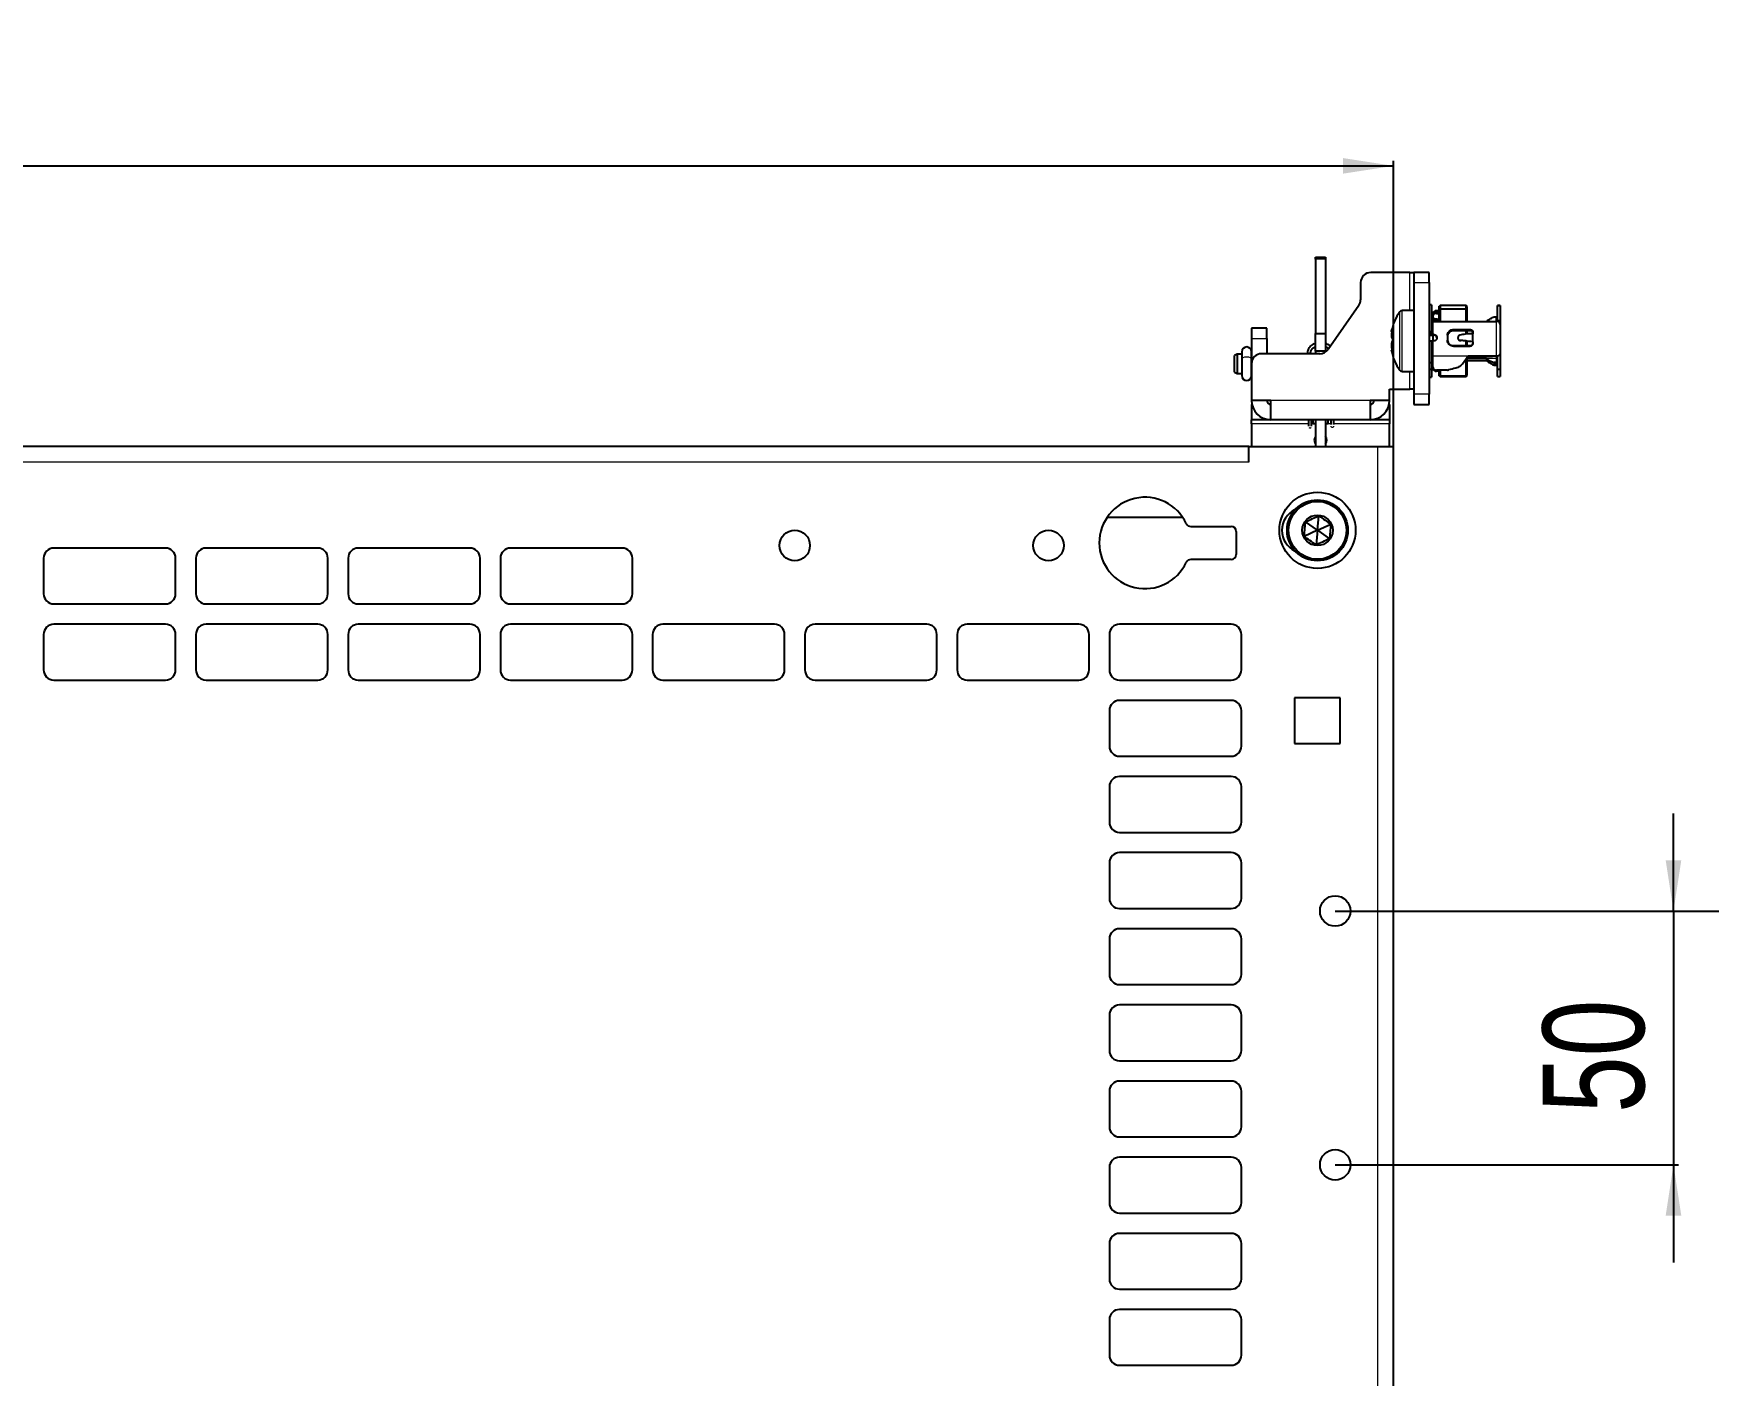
# Model space of a CAD drawing. Header units: millimetres. Extents: x -764 to 1099, y 554 to 2003.
# Drawn here: x -240.7 to 89.3, y 1663.8 to 1928.2 of the extents above; entities that cross this region are included whole.
import ezdxf

# ---------------------------------------------------------------- set-up
doc = ezdxf.new("R2010")
doc.units = ezdxf.units.MM
doc.layers.add('FORMAT', color=7, linetype='Continuous')
doc.styles.add('SLDTEXTSTYLE0', font='TXT', dxfattribs={"width": 0.75})
doc.dimstyles.new('SLDDIMSTYLE0', dxfattribs={"dimtxt": 20, "dimasz": 10, "dimexe": 0, "dimexo": 0.0625, "dimgap": 5, "dimtad": 2, "dimdec": 1, "dimrnd": 1e-09, "dimzin": 12, "dimdsep": 46, "dimtxsty": 'SLDTEXTSTYLE0', "dimsah": 1, "dimcen": 0.09, "dimadec": 0, "dimazin": 3, "dimtfac": 1, "dimtofl": 0, "dimtmove": 0, "dimatfit": 3, "dimfxl": 0, "dimfrac": 2, "dimtolj": 1, "dimtzin": 12, "dimarcsym": 0})
doc.dimstyles.new('SLDDIMSTYLE1', dxfattribs={"dimtxt": 20, "dimasz": 10, "dimexe": 0, "dimexo": 0.0625, "dimgap": 5, "dimtad": 2, "dimdec": 1, "dimrnd": 1e-09, "dimzin": 12, "dimdsep": 46, "dimtxsty": 'SLDTEXTSTYLE0', "dimsah": 1, "dimcen": 0.09, "dimadec": 0, "dimazin": 3, "dimtfac": 1, "dimtmove": 0, "dimatfit": 0, "dimfxl": 0, "dimfrac": 2, "dimtolj": 1, "dimtzin": 12, "dimarcsym": 0})

# ---------------------------------------------------------------- blocks, each defined once
blk = doc.blocks.new('_D_1')
at = {"layer": 'FORMAT'}
for p, q in [((-658.72, 1846.82), (-658.72, 1903.11)), ((-658.72, 1902.11), (27.28, 1902.11)), ((27.28, 1846.82), (27.28, 1903.11))]:
    blk.add_line(p, q, dxfattribs=at)
for points in [[(-658.72, 1902.11), (-648.72, 1900.57), (-648.72, 1903.65)], [(27.28, 1902.11), (17.28, 1903.65), (17.28, 1900.57)]]:
    blk.add_solid(points, dxfattribs=at)
at = {"layer": 'FORMAT', "insert": (-337.88, 1927.89), "char_height": 20, "attachment_point": 1, "style": 'SLDTEXTSTYLE0'}
blk.add_mtext('686', dxfattribs=at)
blk = doc.blocks.new('_D_2')
at = {"layer": 'FORMAT'}
for p, q in [((15.79, 1755.31), (123.43, 1755.31)), ((122.43, 1755.31), (122.43, 855.31)), ((15.79, 855.31), (123.43, 855.31))]:
    blk.add_line(p, q, dxfattribs=at)
for points in [[(122.43, 1755.31), (120.89, 1745.31), (123.97, 1745.31)], [(122.43, 855.31), (123.97, 865.31), (120.89, 865.31)]]:
    blk.add_solid(points, dxfattribs=at)
at = {"layer": 'FORMAT', "insert": (96.65, 1283.14), "char_height": 20, "attachment_point": 1, "rotation": 90, "style": 'SLDTEXTSTYLE0'}
blk.add_mtext('900', dxfattribs=at)
blk = doc.blocks.new('_D_3')
at = {"layer": 'FORMAT'}
for p, q in [((82.43, 1755.31), (82.43, 1774.54)), ((15.79, 1755.31), (83.43, 1755.31)), ((82.43, 1755.31), (82.43, 1705.31)), ((15.79, 1705.31), (83.43, 1705.31)), ((82.43, 1705.31), (82.43, 1686.08))]:
    blk.add_line(p, q, dxfattribs=at)
for points in [[(82.43, 1755.31), (83.97, 1765.31), (80.89, 1765.31)], [(82.43, 1705.31), (80.89, 1695.31), (83.97, 1695.31)]]:
    blk.add_solid(points, dxfattribs=at)
at = {"layer": 'FORMAT', "insert": (56.65, 1715.53), "char_height": 20, "attachment_point": 1, "rotation": 90, "style": 'SLDTEXTSTYLE0'}
blk.add_mtext('50', dxfattribs=at)

msp = doc.modelspace()

# ---------------------------------------------------------------- linework, layer by layer
at = {"color": 7, "linetype": 'Continuous', "lineweight": 25}
for p, q in [((11.88, 1884.11), (13.88, 1884.11)), ((11.88, 1883.74), (11.88, 1884.11)), ((11.88, 1883.74), (11.88, 1869.11)), ((13.88, 1884.11), (13.88, 1883.74)), ((13.88, 1883.74), (13.88, 1869.11)), ((20.78, 1879.11), (20.78, 1875.74)), ((30.48, 1881.11), (22.78, 1881.11)), ((30.48, 1881.11), (31.28, 1881.11)), ((31.28, 1881.11), (31.28, 1879.11)), ((34.28, 1881.11), (31.28, 1881.11)), ((31.28, 1879.11), (31.28, 1857.11)), ((34.28, 1879.11), (34.28, 1881.11)), ((34.28, 1879.11), (34.28, 1857.11)), ((34.78, 1874.71), (34.28, 1874.71)), ((34.78, 1874.71), (34.78, 1869.47)), ((20.42, 1874.59), (14.38, 1865.96)), ((31.28, 1873.61), (28.96, 1873.61)), ((34.83, 1871.53), (35.02, 1871.47)), ((34.98, 1872.73), (34.98, 1873.05)), ((34.98, 1872.43), (34.98, 1872.73)), ((34.98, 1872.43), (34.98, 1872.05)), ((34.98, 1871.47), (45.58, 1871.47)), ((36.28, 1871.76), (35.08, 1871.76)), ((35.08, 1871.47), (35.08, 1871.76)), ((36.28, 1873.55), (35.73, 1873.55)), ((36.28, 1873.33), (35.73, 1873.33)), ((35.73, 1873.03), (36.28, 1873.03)), ((36.48, 1874.61), (36.28, 1874.49)), ((36.28, 1873.87), (36.28, 1874.49)), ((36.48, 1873.94), (36.28, 1873.87)), ((36.28, 1871.47), (36.28, 1873.87)), ((41.57, 1874.61), (36.48, 1874.61)), ((36.48, 1874.61), (36.48, 1873.94)), ((36.48, 1873.94), (36.48, 1871.47)), ((36.48, 1873.94), (41.57, 1873.94)), ((41.68, 1874.41), (41.57, 1874.61)), ((41.57, 1873.94), (41.57, 1874.61)), ((41.57, 1871.47), (41.57, 1873.94)), ((41.68, 1873.82), (41.57, 1873.94)), ((41.68, 1874.41), (41.68, 1873.82)), ((41.68, 1873.82), (41.68, 1871.47)), ((41.68, 1871.56), (41.76, 1871.47)), ((45.58, 1871.47), (47.58, 1871.47)), ((47.08, 1872.35), (47.58, 1872.35)), ((48.28, 1874.61), (47.78, 1874.61)), ((47.78, 1874.6), (47.78, 1874.61)), ((47.78, 1874.6), (48.28, 1874.6)), ((47.78, 1871.67), (47.78, 1874.6)), ((47.78, 1871.67), (48.28, 1871.67)), ((47.78, 1871.44), (47.78, 1871.67)), ((48.28, 1874.61), (48.28, 1874.6)), ((48.28, 1874.6), (48.28, 1871.67)), ((48.28, 1871.67), (48.28, 1870.91)), ((2.28, 1870.11), (-0.72, 1870.11)), ((-0.72, 1870.11), (-0.72, 1868.11)), ((-0.72, 1868.11), (-0.72, 1863.11)), ((2.28, 1868.11), (2.28, 1870.11)), ((2.28, 1868.11), (2.28, 1865.11)), ((11.88, 1869.11), (13.88, 1869.11)), ((11.88, 1865.61), (11.88, 1869.11)), ((13.88, 1869.11), (13.88, 1865.61)), ((34.28, 1869.47), (34.78, 1869.47)), ((34.78, 1868.93), (34.78, 1869.47)), ((35.23, 1868.88), (34.98, 1868.88)), ((35.23, 1868.75), (34.98, 1868.75)), ((35.08, 1867.63), (35.08, 1868.75)), ((35.78, 1868.34), (35.78, 1868.18)), ((37.88, 1868.73), (37.88, 1867.78)), ((39.08, 1869.86), (42.38, 1869.86)), ((42.38, 1869.63), (39.08, 1869.63)), ((39.95, 1868.2), (39.95, 1868.24)), ((41.57, 1868.97), (41.57, 1869.63)), ((41.68, 1869.63), (41.68, 1868.99)), ((42.88, 1869.41), (42.88, 1869.04)), ((42.88, 1867.46), (42.88, 1869.04)), ((48.28, 1870.91), (48.28, 1865.09)), ((-3.57, 1865.01), (-4.07, 1864.72)), ((-2.62, 1865.01), (-3.57, 1865.01)), ((-3.57, 1865.01), (-3.57, 1861.21)), ((-2.62, 1865.48), (-2.62, 1864.11)), ((-0.72, 1864.11), (-0.72, 1865.48)), ((-0.72, 1865.01), (-0.72, 1865.01)), ((12.74, 1865.11), (1.28, 1865.11)), ((10.31, 1865.2), (10.31, 1865.11)), ((10.91, 1865.11), (10.91, 1865.21)), ((13.88, 1865.61), (11.88, 1865.61)), ((11.88, 1865.61), (11.88, 1865.11)), ((13.88, 1865.61), (13.88, 1865.47)), ((26.89, 1865.75), (26.86, 1865.75)), ((34.28, 1867.63), (34.78, 1867.63)), ((34.78, 1867.63), (34.78, 1863.31)), ((35.23, 1867.63), (34.98, 1867.63)), ((42.38, 1866.68), (39.08, 1866.68)), ((39.08, 1866.58), (42.38, 1866.58)), ((40.28, 1867.74), (40.52, 1867.69)), ((40.61, 1867.68), (40.53, 1867.69)), ((41.57, 1866.68), (41.57, 1867.6)), ((41.68, 1867.59), (41.68, 1866.68)), ((42.88, 1867.46), (42.88, 1867.07)), ((48.26, 1864.99), (48.28, 1864.99)), ((48.28, 1865.09), (48.28, 1864.99)), ((48.28, 1864.99), (48.28, 1862.06)), ((-4.07, 1861.5), (-4.07, 1864.72)), ((-4.07, 1861.5), (-3.57, 1861.21)), ((-2.62, 1864.11), (-2.62, 1860.78)), ((-0.72, 1860.78), (-0.72, 1864.11)), ((-0.72, 1863.11), (-0.72, 1855.91)), ((28.96, 1861.61), (31.28, 1861.61)), ((34.78, 1863.31), (34.28, 1863.31)), ((34.78, 1861.99), (34.28, 1861.99)), ((34.78, 1863.31), (34.78, 1861.99)), ((34.78, 1861.99), (34.78, 1860.51)), ((34.81, 1864.61), (34.98, 1864.61)), ((34.81, 1864.12), (34.98, 1864.15)), ((34.98, 1862.48), (34.98, 1864.67)), ((34.98, 1862.16), (34.98, 1862.48)), ((37.88, 1861.88), (35.73, 1861.88)), ((36.28, 1861.66), (35.73, 1861.66)), ((36.28, 1860.83), (36.28, 1861.88)), ((36.48, 1861.88), (36.48, 1860.73)), ((40.83, 1863.08), (41.98, 1864.67)), ((41.36, 1863.81), (41.57, 1863.81)), ((41.57, 1863.81), (41.57, 1864.1)), ((41.57, 1863.81), (41.68, 1863.95)), ((41.57, 1860.73), (41.57, 1863.81)), ((41.68, 1864.26), (41.68, 1863.95)), ((45.58, 1864.15), (41.68, 1864.15)), ((41.68, 1863.95), (41.68, 1860.9)), ((41.68, 1863.66), (41.76, 1863.75)), ((41.68, 1863.75), (45.58, 1863.75)), ((41.94, 1864.61), (46.78, 1864.61)), ((41.98, 1864.67), (47.58, 1864.67)), ((45.58, 1864.15), (45.58, 1863.75)), ((46.78, 1864.61), (46.84, 1864.67)), ((46.78, 1864.61), (46.78, 1864.67)), ((47.08, 1863.36), (47.08, 1862.87)), ((47.58, 1863.36), (47.08, 1863.36)), ((47.08, 1862.87), (47.58, 1862.87)), ((47.58, 1863.36), (47.58, 1863.6)), ((47.58, 1862.87), (47.58, 1863.36)), ((47.78, 1862.06), (47.78, 1864.69)), ((47.78, 1862.06), (48.28, 1862.06)), ((47.78, 1860.61), (47.78, 1862.06)), ((48.28, 1862.06), (48.28, 1860.61)), ((-3.57, 1861.21), (-2.62, 1861.21)), ((-0.72, 1861.21), (-0.72, 1861.21)), ((34.28, 1860.51), (34.78, 1860.51)), ((36.28, 1860.83), (36.48, 1860.73)), ((36.28, 1860.72), (36.28, 1860.83)), ((36.28, 1860.72), (36.48, 1860.61)), ((36.48, 1860.73), (41.57, 1860.73)), ((36.48, 1860.73), (36.48, 1860.61)), ((36.48, 1860.61), (41.57, 1860.61)), ((41.57, 1860.73), (41.68, 1860.9)), ((41.57, 1860.61), (41.68, 1860.81)), ((41.57, 1860.61), (41.57, 1860.73)), ((41.68, 1860.9), (41.68, 1860.81)), ((47.78, 1860.61), (48.28, 1860.61)), ((47.78, 1860.61), (47.78, 1860.61)), ((47.78, 1860.61), (48.28, 1860.61)), ((48.28, 1860.61), (48.28, 1860.61)), ((3.08, 1855.91), (-0.72, 1855.91)), ((-0.72, 1855.11), (-0.72, 1852.11)), ((-0.72, 1855.11), (-0.63, 1855.11)), ((3.08, 1852.11), (3.08, 1855.91)), ((26.48, 1855.91), (22.68, 1855.91)), ((22.68, 1855.91), (22.68, 1852.11)), ((26.4, 1855.11), (26.48, 1855.11)), ((26.48, 1858.11), (30.48, 1858.11)), ((26.48, 1855.91), (26.48, 1858.11)), ((26.48, 1855.11), (26.48, 1852.11)), ((31.28, 1858.11), (30.48, 1858.11)), ((31.28, 1857.11), (31.28, 1855.11)), ((31.28, 1855.11), (34.28, 1855.11)), ((34.28, 1855.11), (34.28, 1857.11)), ((3.08, 1852.11), (-0.72, 1852.11)), ((-0.72, 1851.31), (-0.72, 1852.11)), ((11.38, 1852.11), (3.08, 1852.11)), ((10.49, 1852.11), (10.51, 1850.84)), ((11.11, 1850.85), (11.09, 1852.11)), ((14.38, 1852.11), (11.38, 1852.11)), ((11.38, 1852.11), (11.38, 1851.31)), ((11.88, 1852.11), (11.88, 1846.81)), ((13.88, 1852.11), (13.88, 1846.81)), ((22.68, 1852.11), (14.38, 1852.11)), ((14.38, 1851.31), (14.38, 1852.11)), ((14.89, 1852.1), (14.9, 1851.14)), ((15.5, 1851.15), (15.49, 1852.1)), ((26.48, 1852.11), (22.68, 1852.11)), ((26.48, 1852.11), (26.48, 1851.31)), ((-0.72, 1851.31), (-0.72, 1846.81)), ((11.88, 1851.31), (11.38, 1851.31)), ((14.38, 1851.31), (13.88, 1851.31)), ((26.48, 1846.81), (26.48, 1851.31)), ((-1.22, 1846.82), (-630.22, 1846.82)), ((-1.22, 1846.82), (-1.22, 1846.81)), ((-1.22, 1846.81), (24.18, 1846.81)), ((-1.22, 1843.72), (-1.22, 1846.81)), ((24.18, 1846.81), (27.28, 1846.81)), ((27.28, 763.81), (27.28, 1846.81)), ((-14.23, 1832.82), (-29.2, 1832.82)), ((12.28, 1830.31), (9.92, 1831.96)), ((12.28, 1830.31), (12.53, 1833.18)), ((-12.67, 1831.07), (-4.72, 1831.07)), ((-3.72, 1830.07), (-3.72, 1825.57)), ((12.28, 1830.31), (9.67, 1829.09)), ((12.28, 1830.31), (12.03, 1827.43)), ((12.28, 1830.31), (14.9, 1831.53)), ((12.28, 1830.31), (14.65, 1828.65)), ((-214.72, 1826.81), (-236.72, 1826.81)), ((-184.72, 1826.81), (-206.72, 1826.81)), ((-154.72, 1826.81), (-176.72, 1826.81)), ((-124.72, 1826.81), (-146.72, 1826.81)), ((-238.72, 1824.81), (-238.72, 1817.81)), ((-212.72, 1817.81), (-212.72, 1824.81)), ((-208.72, 1824.81), (-208.72, 1817.81)), ((-182.72, 1817.81), (-182.72, 1824.81)), ((-178.72, 1824.81), (-178.72, 1817.81)), ((-152.72, 1817.81), (-152.72, 1824.81)), ((-148.72, 1824.81), (-148.72, 1817.81)), ((-122.72, 1817.81), (-122.72, 1824.81)), ((-4.72, 1824.57), (-12.67, 1824.57)), ((-236.72, 1815.81), (-214.72, 1815.81)), ((-206.72, 1815.81), (-184.72, 1815.81)), ((-176.72, 1815.81), (-154.72, 1815.81)), ((-146.72, 1815.81), (-124.72, 1815.81)), ((-238.72, 1809.81), (-238.72, 1802.81)), ((-214.72, 1811.81), (-236.72, 1811.81)), ((-212.72, 1802.81), (-212.72, 1809.81)), ((-208.72, 1809.81), (-208.72, 1802.81)), ((-184.72, 1811.81), (-206.72, 1811.81)), ((-182.72, 1802.81), (-182.72, 1809.81)), ((-178.72, 1809.81), (-178.72, 1802.81)), ((-154.72, 1811.81), (-176.72, 1811.81)), ((-152.72, 1802.81), (-152.72, 1809.81)), ((-148.72, 1809.81), (-148.72, 1802.81)), ((-124.72, 1811.81), (-146.72, 1811.81)), ((-122.72, 1802.81), (-122.72, 1809.81)), ((-118.72, 1809.81), (-118.72, 1802.81)), ((-94.72, 1811.81), (-116.72, 1811.81)), ((-92.72, 1802.81), (-92.72, 1809.81)), ((-88.72, 1809.81), (-88.72, 1802.81)), ((-64.72, 1811.81), (-86.72, 1811.81)), ((-62.72, 1802.81), (-62.72, 1809.81)), ((-58.72, 1809.81), (-58.72, 1802.81)), ((-34.72, 1811.81), (-56.72, 1811.81)), ((-32.72, 1802.81), (-32.72, 1809.81)), ((-28.72, 1809.81), (-28.72, 1802.81)), ((-4.72, 1811.81), (-26.72, 1811.81)), ((-2.72, 1802.81), (-2.72, 1809.81)), ((-236.72, 1800.81), (-214.72, 1800.81)), ((-206.72, 1800.81), (-184.72, 1800.81)), ((-176.72, 1800.81), (-154.72, 1800.81)), ((-146.72, 1800.81), (-124.72, 1800.81)), ((-116.72, 1800.81), (-94.72, 1800.81)), ((-86.72, 1800.81), (-64.72, 1800.81)), ((-56.72, 1800.81), (-34.72, 1800.81)), ((-26.72, 1800.81), (-4.72, 1800.81)), ((-4.72, 1796.81), (-26.72, 1796.81)), ((16.78, 1797.31), (7.78, 1797.31)), ((7.78, 1797.31), (7.78, 1788.31)), ((16.78, 1788.31), (16.78, 1797.31)), ((-28.72, 1794.81), (-28.72, 1787.81)), ((-2.72, 1787.81), (-2.72, 1794.81)), ((-26.72, 1785.81), (-4.72, 1785.81)), ((7.78, 1788.31), (16.78, 1788.31)), ((-28.72, 1779.81), (-28.72, 1772.81)), ((-4.72, 1781.81), (-26.72, 1781.81)), ((-2.72, 1772.81), (-2.72, 1779.81)), ((-26.72, 1770.81), (-4.72, 1770.81)), ((-4.72, 1766.81), (-26.72, 1766.81)), ((-28.72, 1764.81), (-28.72, 1757.81)), ((-2.72, 1757.81), (-2.72, 1764.81)), ((-26.72, 1755.81), (-4.72, 1755.81)), ((-28.72, 1749.81), (-28.72, 1742.81)), ((-4.72, 1751.81), (-26.72, 1751.81)), ((-2.72, 1742.81), (-2.72, 1749.81)), ((-26.72, 1740.81), (-4.72, 1740.81)), ((-4.72, 1736.81), (-26.72, 1736.81)), ((-28.72, 1734.81), (-28.72, 1727.81)), ((-2.72, 1727.81), (-2.72, 1734.81)), ((-26.72, 1725.81), (-4.72, 1725.81)), ((-28.72, 1719.81), (-28.72, 1712.81)), ((-4.72, 1721.81), (-26.72, 1721.81)), ((-2.72, 1712.81), (-2.72, 1719.81)), ((-26.72, 1710.81), (-4.72, 1710.81)), ((-4.72, 1706.81), (-26.72, 1706.81)), ((-28.72, 1704.81), (-28.72, 1697.81)), ((-2.72, 1697.81), (-2.72, 1704.81)), ((-26.72, 1695.81), (-4.72, 1695.81)), ((-4.72, 1691.81), (-26.72, 1691.81)), ((-28.72, 1689.81), (-28.72, 1682.81)), ((-2.72, 1682.81), (-2.72, 1689.81)), ((-26.72, 1680.81), (-4.72, 1680.81)), ((-4.72, 1676.81), (-26.72, 1676.81)), ((-28.72, 1674.81), (-28.72, 1667.81)), ((-2.72, 1667.81), (-2.72, 1674.81)), ((-26.72, 1665.81), (-4.72, 1665.81))]:
    msp.add_line(p, q, dxfattribs=at)
at = {"color": 8, "linetype": 'Continuous', "lineweight": 18}
for p, q in [((13.88, 1883.74), (11.88, 1883.74)), ((30.48, 1873.61), (30.48, 1881.11)), ((31.28, 1879.11), (34.28, 1879.11)), ((28.52, 1861.84), (28.52, 1873.38)), ((28.96, 1861.61), (28.96, 1873.61)), ((34.98, 1871.47), (34.98, 1868.88)), ((35.73, 1873.55), (35.73, 1873.33)), ((35.73, 1873.33), (35.73, 1873.03)), ((47.58, 1864.67), (47.58, 1871.47)), ((-0.72, 1868.11), (2.28, 1868.11)), ((35.23, 1868.75), (35.23, 1868.88)), ((39.08, 1869.86), (39.08, 1869.63)), ((42.38, 1869.63), (42.38, 1869.86)), ((34.98, 1867.63), (34.98, 1864.67)), ((39.08, 1866.68), (39.08, 1866.58)), ((42.38, 1866.58), (42.38, 1866.68)), ((30.48, 1858.11), (30.48, 1861.61)), ((34.98, 1864.67), (41.98, 1864.67)), ((47.58, 1864.15), (45.58, 1864.15)), ((47.58, 1864.15), (47.58, 1864.67)), ((22.68, 1855.91), (3.08, 1855.91)), ((34.28, 1857.11), (31.28, 1857.11)), ((10.5, 1851.31), (-0.72, 1851.31)), ((11.38, 1851.31), (11.1, 1851.31)), ((14.9, 1851.31), (14.38, 1851.31)), ((26.48, 1851.31), (15.5, 1851.31)), ((24.18, 763.81), (24.18, 1846.81)), ((-1.22, 1843.72), (-630.22, 1843.72))]:
    msp.add_line(p, q, dxfattribs=at)
at = {"color": 8, "linetype": 'Continuous', "lineweight": 18, "flags": 128}
for points in [[(35.81, 1871.76), (35.82, 1871.87), (35.82, 1871.96), (35.82, 1871.96), (35.82, 1871.96)], [(10.91, 1865.21), (10.89, 1865.15), (10.86, 1865.11)], [(-2.62, 1864.11), (-2.55, 1864.26), (-2.34, 1864.39), (-2.03, 1864.47), (-1.67, 1864.5)], [(-1.67, 1864.5), (-1.31, 1864.47), (-1, 1864.39), (-0.79, 1864.26), (-0.72, 1864.11)], [(14.91, 1850.8), (14.91, 1850.8), (14.94, 1850.74), (15, 1850.68), (15.1, 1850.65), (15.22, 1850.64), (15.33, 1850.65), (15.43, 1850.7), (15.49, 1850.76), (15.51, 1850.82)]]:
    msp.add_lwpolyline(points, dxfattribs=at)
at = {"color": 7, "linetype": 'Continuous', "lineweight": 25, "flags": 128}
for points in [[(47.58, 1864.67), (47.72, 1864.68), (47.85, 1864.7), (47.97, 1864.74), (48.08, 1864.79), (48.16, 1864.86), (48.23, 1864.93), (48.27, 1865.01), (48.28, 1865.09)], [(34.78, 1864.55), (34.79, 1864.57), (34.8, 1864.59), (34.82, 1864.62), (34.84, 1864.63), (34.87, 1864.65), (34.91, 1864.66), (34.94, 1864.67), (34.98, 1864.67)], [(47.58, 1863.75), (47.72, 1863.76), (47.78, 1863.77)], [(10.87, 1852.11), (10.8, 1852.1), (10.7, 1852.11)], [(11.88, 1848.81), (11.73, 1848.54), (11.63, 1848.06)], [(11.63, 1848.06), (11.73, 1847.58), (11.88, 1847.31)]]:
    msp.add_lwpolyline(points, dxfattribs=at)
at = {"color": 7, "linetype": 'Continuous', "lineweight": 25}
for centre, radius in [((12.28, 1830.31), 7.5), ((12.28, 1830.31), 6), ((12.28, 1830.31), 5.7), ((12.28, 1830.31), 3), ((-90.72, 1827.32), 3), ((-40.72, 1827.32), 3), ((15.78, 1755.31), 3), ((15.78, 1705.31), 3)]:
    msp.add_circle(centre, radius, dxfattribs=at)
for centre, radius, start, end in [((22.78, 1879.11), 2, 90, 180), ((18.78, 1875.74), 2, 325.008, 0), ((36.68, 1867.61), 10, 144.7485, 169.0158), ((28.96, 1873.07), 0.54, 90, 144.7485), ((34.96, 1871.65), 0.183, 187.2366, 275.7518), ((35.63, 1872.9), 0.665, 81.0438, 166.5514), ((35.66, 1872.65), 0.687, 84.2482, 172.7634), ((35.66, 1872.34), 0.687, 84.2482, 172.7634), ((47.65, 1870.83), 0.641, 7.2366, 95.7518), ((34.82, 1869.55), 0.821, 229.1472, 281.4476), ((34.94, 1869.11), 0.235, 229.1472, 281.4476), ((-1.67, 1865.48), 0.95, 0, 180), ((1.28, 1863.11), 2, 90, 180), ((12.74, 1867.11), 2, 270, 325.008), ((36.68, 1867.61), 10, 190.9122, 215.2515), ((34.93, 1881.13), 13.51, 269.3637, 270.2121), ((28.96, 1862.15), 0.54, 215.2515, 270), ((35.66, 1862.57), 0.687, 187.2366, 275.7518), ((35.63, 1862.32), 0.665, 193.4486, 278.9562), ((37.88, 1862.82), 0.932, 269.97, 282.0278), ((47.6, 1864.33), 0.183, 264.2482, 352.7634), ((-1.67, 1860.78), 0.95, 180, 0), ((3.08, 1855.91), 3.8, 180, 270), ((3.08, 1855.91), 0.8, 180, 270), ((22.68, 1855.91), 0.8, 270, 0), ((22.68, 1855.91), 3.8, 270, 0), ((12.88, 1848.06), 1.25, 323.1301, 36.8699), ((-21.72, 1827.82), 9, 25.1507, 334.8493), ((9.78, 1830.31), 4.5, 114.975, 245.025), ((-12.67, 1832.07), 1, 205.1507, 270), ((-4.72, 1830.07), 1, 0, 90), ((-236.72, 1824.81), 2, 90, 180), ((-214.72, 1824.81), 2, 0, 90), ((-206.72, 1824.81), 2, 90, 180), ((-184.72, 1824.81), 2, 0, 90), ((-176.72, 1824.81), 2, 90, 180), ((-154.72, 1824.81), 2, 0, 90), ((-146.72, 1824.81), 2, 90, 180), ((-124.72, 1824.81), 2, 0, 90), ((-4.72, 1825.57), 1, 270, 0), ((-12.67, 1823.57), 1, 90, 154.8493), ((-236.72, 1817.81), 2, 180, 270), ((-214.72, 1817.81), 2, 270, 0), ((-206.72, 1817.81), 2, 180, 270), ((-184.72, 1817.81), 2, 270, 0), ((-176.72, 1817.81), 2, 180, 270), ((-154.72, 1817.81), 2, 270, 0), ((-146.72, 1817.81), 2, 180, 270), ((-124.72, 1817.81), 2, 270, 0), ((-236.72, 1809.81), 2, 90, 180), ((-214.72, 1809.81), 2, 0, 90), ((-206.72, 1809.81), 2, 90, 180), ((-184.72, 1809.81), 2, 0, 90), ((-176.72, 1809.81), 2, 90, 180), ((-154.72, 1809.81), 2, 0, 90), ((-146.72, 1809.81), 2, 90, 180), ((-124.72, 1809.81), 2, 0, 90), ((-116.72, 1809.81), 2, 90, 180), ((-94.72, 1809.81), 2, 0, 90), ((-86.72, 1809.81), 2, 90, 180), ((-64.72, 1809.81), 2, 0, 90), ((-56.72, 1809.81), 2, 90, 180), ((-34.72, 1809.81), 2, 0, 90), ((-26.72, 1809.81), 2, 90, 180), ((-4.72, 1809.81), 2, 0, 90), ((-236.72, 1802.81), 2, 180, 270), ((-214.72, 1802.81), 2, 270, 0), ((-206.72, 1802.81), 2, 180, 270), ((-184.72, 1802.81), 2, 270, 0), ((-176.72, 1802.81), 2, 180, 270), ((-154.72, 1802.81), 2, 270, 0), ((-146.72, 1802.81), 2, 180, 270), ((-124.72, 1802.81), 2, 270, 0), ((-116.72, 1802.81), 2, 180, 270), ((-94.72, 1802.81), 2, 270, 0), ((-86.72, 1802.81), 2, 180, 270), ((-64.72, 1802.81), 2, 270, 0), ((-56.72, 1802.81), 2, 180, 270), ((-34.72, 1802.81), 2, 270, 0), ((-26.72, 1802.81), 2, 180, 270), ((-4.72, 1802.81), 2, 270, 0), ((-26.72, 1794.81), 2, 90, 180), ((-4.72, 1794.81), 2, 0, 90), ((-26.72, 1787.81), 2, 180, 270), ((-4.72, 1787.81), 2, 270, 0), ((-26.72, 1779.81), 2, 90, 180), ((-4.72, 1779.81), 2, 0, 90), ((-26.72, 1772.81), 2, 180, 270), ((-4.72, 1772.81), 2, 270, 0), ((-26.72, 1764.81), 2, 90, 180), ((-4.72, 1764.81), 2, 0, 90), ((-26.72, 1757.81), 2, 180, 270), ((-4.72, 1757.81), 2, 270, 0), ((-26.72, 1749.81), 2, 90, 180), ((-4.72, 1749.81), 2, 0, 90), ((-26.72, 1742.81), 2, 180, 270), ((-4.72, 1742.81), 2, 270, 0), ((-26.72, 1734.81), 2, 90, 180), ((-4.72, 1734.81), 2, 0, 90), ((-26.72, 1727.81), 2, 180, 270), ((-4.72, 1727.81), 2, 270, 0), ((-26.72, 1719.81), 2, 90, 180), ((-4.72, 1719.81), 2, 0, 90), ((-26.72, 1712.81), 2, 180, 270), ((-4.72, 1712.81), 2, 270, 0), ((-26.72, 1704.81), 2, 90, 180), ((-4.72, 1704.81), 2, 0, 90), ((-26.72, 1697.81), 2, 180, 270), ((-4.72, 1697.81), 2, 270, 0), ((-26.72, 1689.81), 2, 90, 180), ((-4.72, 1689.81), 2, 0, 90), ((-26.72, 1682.81), 2, 180, 270), ((-4.72, 1682.81), 2, 270, 0), ((-26.72, 1674.81), 2, 90, 180), ((-4.72, 1674.81), 2, 0, 90), ((-26.72, 1667.81), 2, 180, 270), ((-4.72, 1667.81), 2, 270, 0)]:
    msp.add_arc(centre, radius, start, end, dxfattribs=at)
at = {"color": 8, "linetype": 'Continuous', "lineweight": 18}
for centre, radius, start, end in [((10.44, 1865.21), 0.131, 182.8019, 231.2595), ((10.81, 1850.89), 0.404, 231.9427, 309.5849)]:
    msp.add_arc(centre, radius, start, end, dxfattribs=at)
at = {"color": 7, "linetype": 'Continuous', "lineweight": 25}
for points, knots in [([(34.78, 1872.42), (34.78, 1872.4), (34.79, 1872.36), (34.8, 1872.31), (34.84, 1872.25), (34.91, 1872.24), (34.96, 1872.24), (34.98, 1872.24)], [0, 0, 0, 0, 0.195353, 0.37764, 0.539051, 0.782239, 1, 1, 1, 1]), ([(34.78, 1872.22), (34.78, 1872.21), (34.79, 1872.17), (34.8, 1872.12), (34.84, 1872.07), (34.92, 1872.06), (35.08, 1872.04), (35.39, 1872), (35.66, 1871.97), (35.82, 1871.96)], [0, 0, 0, 0, 0.052051, 0.100621, 0.143629, 0.208426, 0.277664, 0.558659, 1, 1, 1, 1]), ([(35.82, 1871.96), (35.85, 1871.95), (35.9, 1871.95), (35.95, 1871.92), (35.98, 1871.9), (35.98, 1871.88), (35.98, 1871.87)], [0, 0, 0, 0, 0.266331, 0.548449, 0.829136, 1, 1, 1, 1]), ([(35.98, 1871.87), (35.98, 1871.84), (35.98, 1871.8), (35.98, 1871.77), (35.98, 1871.76)], [0, 0, 0, 0, 0.786734, 1, 1, 1, 1]), ([(45.58, 1871.47), (45.86, 1871.68), (46.36, 1872.06), (46.86, 1872.26), (47.08, 1872.35)], [0, 0, 0, 0, 0.5599109, 1, 1, 1, 1]), ([(47.58, 1871.47), (47.58, 1871.68), (47.58, 1872.06), (47.58, 1872.26), (47.58, 1872.35)], [0, 0, 0, 0, 0.559866, 1, 1, 1, 1]), ([(26.86, 1869.47), (26.86, 1869.47), (26.85, 1869.45), (26.88, 1869.59), (26.96, 1869.85), (27.04, 1870.07), (27.07, 1870.14), (27.08, 1870.15), (27.08, 1870.15), (27.08, 1870.14), (27.08, 1870.11), (27.06, 1870.02), (26.98, 1869.68), (26.89, 1869.23), (26.85, 1868.73), (26.87, 1868.35), (26.94, 1868.18), (27.02, 1868.05), (27.04, 1867.99), (27.06, 1867.95), (27.08, 1867.91), (27.08, 1867.88), (27.08, 1867.86), (27.08, 1867.85)], [0, 0, 0, 0, 0.01095, 0.084261, 0.251384, 0.301143, 0.326111, 0.336174, 0.341648, 0.347168, 0.3534, 0.364584, 0.407267, 0.575793, 0.655414, 0.736053, 0.89255, 0.931183, 0.955749, 0.971918, 0.988179, 0.994671, 1, 1, 1, 1]), ([(35.23, 1868.88), (35.29, 1868.87), (35.42, 1868.86), (35.58, 1868.77), (35.71, 1868.64), (35.77, 1868.48), (35.78, 1868.38), (35.78, 1868.34)], [0, 0, 0, 0, 0.214393, 0.428789, 0.643061, 0.856854, 1, 1, 1, 1]), ([(35.78, 1868.21), (35.78, 1868.27), (35.76, 1868.39), (35.67, 1868.55), (35.53, 1868.67), (35.38, 1868.74), (35.27, 1868.75), (35.23, 1868.75)], [0, 0, 0, 0, 0.214211, 0.428471, 0.641842, 0.855602, 1, 1, 1, 1]), ([(35.78, 1868.18), (35.78, 1868.11), (35.76, 1867.99), (35.67, 1867.83), (35.53, 1867.7), (35.38, 1867.64), (35.27, 1867.63), (35.23, 1867.63)], [0, 0, 0, 0, 0.2143054, 0.4286504, 0.6422794, 0.8562229, 1, 1, 1, 1]), ([(37.88, 1868.73), (37.89, 1868.86), (37.92, 1869.12), (38.12, 1869.46), (38.42, 1869.71), (38.76, 1869.84), (38.99, 1869.86), (39.08, 1869.86)], [0, 0, 0, 0, 0.212833, 0.42585, 0.635542, 0.846587, 1, 1, 1, 1]), ([(39.08, 1869.63), (38.95, 1869.62), (38.68, 1869.6), (38.32, 1869.41), (38.05, 1869.13), (37.9, 1868.81), (37.89, 1868.58), (37.88, 1868.49)], [0, 0, 0, 0, 0.212875, 0.425767, 0.637937, 0.847353, 1, 1, 1, 1]), ([(40.36, 1868.76), (40.31, 1868.75), (40.21, 1868.72), (40.09, 1868.61), (40, 1868.47), (39.96, 1868.34), (39.96, 1868.26), (39.95, 1868.24)], [0, 0, 0, 0, 0.225867, 0.451734, 0.677598, 0.903479, 1, 1, 1, 1]), ([(39.95, 1868.2), (39.96, 1868.14), (39.97, 1868.03), (40.04, 1867.89), (40.16, 1867.78), (40.27, 1867.74), (40.34, 1867.73), (40.36, 1867.73)], [0, 0, 0, 0, 0.225883, 0.451767, 0.67765, 0.903524, 1, 1, 1, 1]), ([(42.88, 1869.04), (42.38, 1869.03), (41.71, 1869.01), (40.82, 1868.86), (40.51, 1868.79), (40.36, 1868.76)], [0, 0, 0, 0, 0.587693, 0.790818, 1, 1, 1, 1]), ([(42.38, 1869.86), (42.44, 1869.86), (42.55, 1869.85), (42.7, 1869.77), (42.81, 1869.66), (42.87, 1869.53), (42.88, 1869.44), (42.88, 1869.41)], [0, 0, 0, 0, 0.214445, 0.428893, 0.643239, 0.857188, 1, 1, 1, 1]), ([(42.88, 1869.17), (42.88, 1869.23), (42.87, 1869.33), (42.78, 1869.47), (42.65, 1869.57), (42.51, 1869.62), (42.42, 1869.63), (42.38, 1869.63)], [0, 0, 0, 0, 0.214295, 0.42863, 0.64223, 0.856153, 1, 1, 1, 1]), ([(11.88, 1867.17), (11.86, 1867.16), (11.54, 1867.1), (11.03, 1866.73), (10.5, 1866.13), (10.32, 1865.57), (10.31, 1865.27), (10.31, 1865.2)], [0, 0, 0, 0, 0.027258, 0.332367, 0.638027, 0.91803, 1, 1, 1, 1]), ([(10.91, 1865.21), (10.92, 1865.3), (10.93, 1865.58), (11.17, 1866.02), (11.53, 1866.38), (11.81, 1866.48), (11.88, 1866.5)], [0, 0, 0, 0, 0.181412, 0.557801, 0.886774, 1, 1, 1, 1]), ([(14.79, 1866.54), (14.65, 1866.69), (14.41, 1866.96), (14.04, 1867.08), (13.88, 1867.13)], [0, 0, 0, 0, 0.568541, 1, 1, 1, 1]), ([(13.88, 1866.49), (14.01, 1866.42), (14.25, 1866.31), (14.37, 1866.12), (14.43, 1866.03)], [0, 0, 0, 0, 0.543333, 1, 1, 1, 1]), ([(27.08, 1867.85), (27.08, 1867.84), (27.08, 1867.82), (27.07, 1867.77), (27.03, 1867.63), (26.95, 1867.45), (26.88, 1867.19), (26.85, 1866.86), (26.87, 1866.39), (26.95, 1865.93), (27.03, 1865.57), (27.06, 1865.43), (27.08, 1865.36), (27.08, 1865.32), (27.08, 1865.31), (27.08, 1865.3), (27.07, 1865.3), (27.01, 1865.38), (26.92, 1865.6), (26.85, 1865.79), (26.86, 1865.73), (26.86, 1865.71)], [0, 0, 0, 0, 0.0054597, 0.0131385, 0.0344163, 0.1295244, 0.2426794, 0.3143422, 0.3865903, 0.5441005, 0.5958647, 0.6218034, 0.6348442, 0.6404741, 0.6461621, 0.6510469, 0.6596535, 0.6863064, 0.8107482, 0.9362883, 1, 1, 1, 1]), ([(37.88, 1867.89), (37.89, 1867.76), (37.92, 1867.49), (38.12, 1867.13), (38.41, 1866.86), (38.75, 1866.71), (38.98, 1866.69), (39.08, 1866.68)], [0, 0, 0, 0, 0.2123763, 0.4249789, 0.6334795, 0.8436094, 1, 1, 1, 1]), ([(39.08, 1866.58), (38.95, 1866.59), (38.68, 1866.61), (38.32, 1866.82), (38.05, 1867.12), (37.9, 1867.46), (37.89, 1867.69), (37.88, 1867.78)], [0, 0, 0, 0, 0.213238, 0.42649, 0.63916, 0.849598, 1, 1, 1, 1]), ([(42.88, 1867.46), (42.38, 1867.5), (41.71, 1867.57), (40.82, 1867.72), (40.51, 1867.73), (40.36, 1867.73)], [0, 0, 0, 0, 0.587693, 0.790818, 1, 1, 1, 1]), ([(41.58, 1867.61), (41.57, 1867.61), (41.41, 1867.62), (41.05, 1867.68), (40.76, 1867.68), (40.61, 1867.68)], [0, 0, 0, 0, 0.004542, 0.4967, 1, 1, 1, 1]), ([(42.38, 1866.68), (42.44, 1866.69), (42.55, 1866.7), (42.7, 1866.78), (42.81, 1866.91), (42.87, 1867.05), (42.88, 1867.14), (42.88, 1867.18)], [0, 0, 0, 0, 0.214385, 0.428772, 0.643033, 0.856802, 1, 1, 1, 1]), ([(42.88, 1867.07), (42.88, 1867.01), (42.87, 1866.9), (42.78, 1866.75), (42.65, 1866.64), (42.51, 1866.58), (42.42, 1866.58), (42.38, 1866.58)], [0, 0, 0, 0, 0.214373, 0.428779, 0.642592, 0.856666, 1, 1, 1, 1]), ([(34.78, 1863.5), (34.78, 1863.51), (34.79, 1863.55), (34.8, 1863.6), (34.84, 1863.65), (34.91, 1863.65), (34.96, 1863.65), (34.98, 1863.65)], [0, 0, 0, 0, 0.195302, 0.377541, 0.538909, 0.761383, 1, 1, 1, 1]), ([(34.78, 1862.99), (34.78, 1863.01), (34.79, 1863.05), (34.8, 1863.1), (34.84, 1863.15), (34.91, 1863.16), (34.96, 1863.16), (34.98, 1863.17)], [0, 0, 0, 0, 0.195353, 0.37764, 0.539051, 0.782239, 1, 1, 1, 1]), ([(34.78, 1862.79), (34.78, 1862.82), (34.79, 1862.85), (34.8, 1862.91), (34.84, 1862.96), (34.91, 1862.97), (34.96, 1862.98), (34.98, 1862.98)], [0, 0, 0, 0, 0.1953532, 0.3776399, 0.5390508, 0.7822387, 1, 1, 1, 1]), ([(40.83, 1863.08), (40.66, 1862.91), (40.31, 1862.55), (39.33, 1862.18), (38.56, 1862.01), (38.08, 1861.91)], [0, 0, 0, 0, 0.254027, 0.526591, 1, 1, 1, 1]), ([(45.58, 1864.15), (45.86, 1863.95), (46.36, 1863.6), (46.86, 1863.43), (47.08, 1863.36)], [0, 0, 0, 0, 0.5598678, 1, 1, 1, 1]), ([(45.58, 1863.75), (45.86, 1863.54), (46.36, 1863.16), (46.86, 1862.96), (47.08, 1862.87)], [0, 0, 0, 0, 0.559911, 1, 1, 1, 1]), ([(47.58, 1864.15), (47.58, 1863.95), (47.58, 1863.6), (47.58, 1863.43), (47.58, 1863.36)], [0, 0, 0, 0, 0.559785, 1, 1, 1, 1]), ([(9.67, 1829.09), (9.69, 1829.41), (9.76, 1830.2), (9.85, 1831.2), (9.9, 1831.81), (9.92, 1831.96)], [0, 0, 0, 0, 0.341758, 0.840485, 1, 1, 1, 1]), ([(9.92, 1831.96), (10.38, 1832.18), (11.26, 1832.59), (12.13, 1832.99), (12.53, 1833.18)], [0, 0, 0, 0, 0.534686, 1, 1, 1, 1]), ([(12.53, 1833.18), (12.96, 1832.89), (13.75, 1832.33), (14.53, 1831.78), (14.9, 1831.53)], [0, 0, 0, 0, 0.534686, 1, 1, 1, 1]), ([(12.03, 1827.43), (11.61, 1827.73), (10.82, 1828.28), (10.03, 1828.83), (9.67, 1829.09)], [0, 0, 0, 0, 0.534686, 1, 1, 1, 1]), ([(14.65, 1828.65), (14.18, 1828.43), (13.31, 1828.03), (12.44, 1827.62), (12.03, 1827.43)], [0, 0, 0, 0, 0.534686, 1, 1, 1, 1]), ([(14.9, 1831.53), (14.89, 1831.38), (14.83, 1830.76), (14.74, 1829.77), (14.68, 1828.98), (14.65, 1828.65)], [0, 0, 0, 0, 0.159515, 0.658242, 1, 1, 1, 1])]:
    msp.add_open_spline(points, degree=3, knots=knots, dxfattribs=at)
at = {"color": 8, "linetype": 'Continuous', "lineweight": 18}
msp.add_open_spline([(40.36, 1867.73), (40.4, 1867.72), (40.47, 1867.71), (40.55, 1867.69), (40.59, 1867.68), (40.61, 1867.68)], degree=3, knots=[0, 0, 0, 0, 0.502362, 0.815418, 1, 1, 1, 1], dxfattribs=at)

# ---------------------------------------------------------------- dimensions: what is measured, and where the dimension line sits
at = {"layer": 'FORMAT'}
for base, p1, p2, angle, dimstyle, picture, middle in [((27.28, 1902.11), (-658.72, 1846.81), (27.28, 1846.81), 0, 'SLDDIMSTYLE0', '_D_1', (-315.72, 1902.11)), ((82.43, 1705.31), (15.78, 1755.31), (15.78, 1705.31), 90, 'SLDDIMSTYLE1', '_D_3', (82.43, 1730.31)), ((122.43, 855.31), (15.78, 1755.31), (15.78, 855.31), 90, 'SLDDIMSTYLE0', '_D_2', (122.43, 1305.31))]:
    dim = msp.add_linear_dim(base=base, p1=p1, p2=p2, angle=angle, dimstyle=dimstyle, dxfattribs=at)
    dim.commit()
    dim.dimension.update_dxf_attribs({"geometry": picture, "text_midpoint": middle, "dimtype": 160})

doc.saveas('drawing.dxf')
